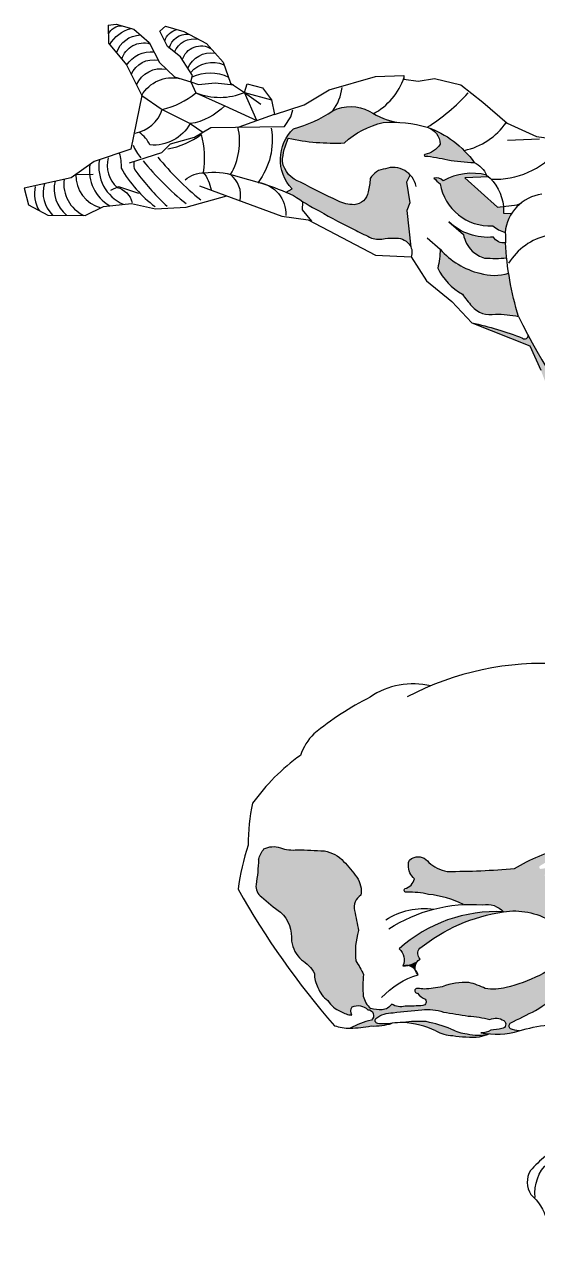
# Model space of a CAD drawing. Header units: centimetres. Extents: x 66 to 173, y 7 to 93.
# Drawn here: x 66.3 to 102.1, y 8.7 to 93 of the extents above; entities that cross this region are included whole.
import ezdxf

# ---------------------------------------------------------------- set-up
doc = ezdxf.new("R2010")
doc.units = ezdxf.units.CM
doc.header["$MEASUREMENT"] = 0

msp = doc.modelspace()

# ---------------------------------------------------------------- hatches: boundary and pattern name
for points in [[(89.27995876170515, 80.44897537552635, -0.1198453270899341), (88.15176756626067, 80.70871021734506, -0.004324993571321318), (85.55276874349843, 82.00716750912405, -0.2693585092612779), (84.28492691860862, 83.45140611252621, -0.08749129215253879), (84.69619076572135, 85.06578841754828, 0.06196547262339076), (88.60319542108401, 84.74291238608306, -0.1347048863123762), (91.30748805204871, 86.15788218788875, -0.0316396901006349), (92.3766806201609, 86.17294055411628, -0.1118157312506376), (90.33661598565273, 86.95678359770169, 0.2423976579005102), (87.79550467427073, 86.97327343935628, -0.07969225794111966), (85.05964410095756, 85.72359808838928, 0.4121297346649964), (84.9570148318239, 81.54949616531276), (84.55069235355981, 81.31749823814158, -0.006667000929267653), (85.06808722471027, 81.09656157087264, 0.04221419403344109), (86.85113945279039, 80.02016638471683, 0.023252335724551), (89.41427525670606, 78.6468339659886, 0.002649861353114502), (90.49153578073728, 78.12719461436701, 0.1166700248022122), (91.431675557454, 78.09160621718085, -0.04207958388228451), (92.22229494762105, 78.11542953547475, -0.2712284327332135), (93.17860364197841, 77.60394820725327, -0.03474786079228415), (93.23487283382859, 77.48818275834488), (92.95411018875049, 80.05042742188256), (93.14832452903637, 80.57438471638507), (92.9152669422517, 82.0104148255326), (93.17226316716577, 82.52399307345333, 0.2892461022815258), (91.45266392895452, 82.9524157844575, 0.2366508676797788), (90.39512967367048, 82.27731008593719, -0.0637379455101002), (90.24824891732693, 81.33803347943557, -0.3585192538493672)], [(95.79159912756514, 83.5633042976142, 0.02798752102878871), (97.63750293766518, 83.38235338953459, 0.1514879242000188), (94.49250216050075, 85.78874068587659, -0.292420379291795), (95.27324387462394, 84.66090905598635, -0.1878845699121724), (94.20088987705378, 83.93252864635097, 0.7967331682359853), (94.20120395255967, 83.83355533307719, -0.04165335436442543)], [(96.9936626857111, 82.32600335400608), (98.65231610073212, 82.37699778027374, 0.01550928723452865), (98.50068282926867, 82.51046504159567, 0.1905609477996219), (95.48262712847699, 82.1170829456684, 0.2782198156105332), (94.82650390758116, 82.3006499632992, 0.04114512593040334), (95.27266764743175, 81.90729206837602, 0.3837869075063598), (98.92071189951686, 78.98333112071795, 0.1123327797085344), (99.78679460145784, 78.52441345756172, -0.1180559974074011), (100.23921454574, 79.83451784918664), (99.66649138378463, 79.86052971727413), (99.66649138378463, 80.32352727199309, 0.0008688240593414918), (99.66534776074198, 80.33478832216802), (99.24442085266408, 80.2859699303581)], [(101.3885400873852, 71.37206782018288, -0.6675427252385117), (100.9955094063504, 71.16281265334696, 0.04659659476780586), (97.46713648154397, 72.22659370203995), (101.4968205036614, 70.62832947869424), (101.6907288130782, 70.20785739909232), (101.9567290012791, 70.33547028190836, -0.00608199990123108)], [(101.8782018997913, 70.47522760922126), (101.567426201681, 70.47522760922126), (102.2795962613689, 68.93095327189162), (103.2262327409576, 66.40698939522629), (103.8429622647558, 64.765777619442, 0.004999884881213262), (103.18334993524, 67.12954321508472, -1.484744420873419), (103.6092057494195, 67.29520048371494, 0.05466896143982775), (104.2160059616496, 66.06736791982959, 0.01079540410181293), (104.9008329288117, 64.06802513868868), (105.175083148847, 64.06802513868868, -0.03083569023065906), (104.6106203031241, 65.87815679633664, -0.7427189939327734), (104.7198722131198, 65.99182257265483, -0.0273299081560065)], [(99.67375629007606, 31.27659178739741, 0.1976257471843192), (92.40608186490843, 28.70138296209764, -0.3351818699425518), (92.6779381641633, 27.51749386903352, -0.08020000109611973), (92.95549658260718, 27.53953277134942, 0.1489678164509476), (93.87104709755326, 27.98712933574462, -0.3950260961899046), (93.85020658380003, 28.7371938561152, -0.1335934913465163)], [(93.53897768217787, 27.24792701880462, -0.2360359744244419), (93.69388236434735, 27.84239239407948, -0.1156538655423836), (92.95549658260717, 27.53953277134942, -0.1936899726529958)]]:
    msp.add_hatch(color=256).paths.add_polyline_path(points)
h = msp.add_hatch(color=256)
h.paths.add_polyline_path([(98.97320187469184, 78.19661509271323, -0.1970250444540654), (96.09823257105758, 79.05528060924415), (96.88382666656426, 78.36993937736442, 0.1362018065259221), (97.48535916783848, 77.22418813629127, 0.1040789543258427), (98.35300299690613, 76.73836947765028, 0.03823556062465272), (99.89556722250184, 76.74990916833565, -0.01230015531818235), (99.81303937921805, 77.80325719779007, -0.3210011067644421)])
h.paths.add_polyline_path([(95.26720755062823, 77.35566785640448, -0.04498941609540973), (95.09802658652094, 76.04087112631586, 0.157160872707467), (96.81141089250721, 74.2308786622066, 0.02683814111065418), (97.47896831219511, 73.37456153679658, 0.2736338071824465), (99.10475386487228, 72.84095086535787, -0.04394141647051409), (100.7213725657992, 72.6719053763425, -0.03591912146554167), (100.0337577084199, 75.67614030771561, -0.144725686416449), (98.03142777321014, 75.67702604631846, -0.153449158840148)])
h = msp.add_hatch(color=256)
edge = h.paths.add_edge_path()
edge.add_arc((85.43768228226105, 33.98838294310083), 2.9557164184264, 145.620618413499, 161.4878385000378)
edge.add_arc((64.96651055318993, 35.79179399034091), 17.68955422653788, 351.46062298231124, 357.19733153676395, ccw=False)
edge.add_arc((83.32375482150957, 33.0467532804834), 0.8718635410969297, 172.1993689101433, 236.1932260606012)
edge.add_arc((88.80459259847672, 38.38066229620492), 8.5027109845405, 225.4403700800528, 236.9228932195848)
edge.add_arc((82.43680155048439, 29.4552345499339), 2.495200722028064, -5.262699829057624, 46.19191345066639, ccw=False)
edge.add_arc((87.0699085126328, 29.55473726764445), 2.173373743070985, 188.6899210157965, 227.8282586910411)
edge.add_arc((84.28460168890697, 25.75205749176338), 2.561893748184537, 29.0998574013081, 58.82428578781298, ccw=False)
edge.add_arc((88.30194584334897, 26.91543861652512), 1.780744006802449, 177.3428931244455, 210.277370074645)
edge.add_arc((88.4987337071252, 26.61199155663233), 1.833637287996805, 198.9143049337141, 235.2148741218133)
edge.add_arc((89.03350325019622, 26.06808001244507), 1.850583498087752, 211.3230620416336, 248.2495731916542)
edge.add_arc((89.29438761637417, 25.89962171216839), 1.816535858147347, 238.5921667373973, 264.5655340088295)
edge.add_arc((89.60835014999246, 24.36959258737526), 0.5600639055266304, 146.8273882123365, 209.8005356252946, ccw=False)
edge.add_arc((89.52549766553885, 23.75166667249462), 1.001703708304388, 45.78724357137543, 112.66107076934239, ccw=False)
edge.add_arc((90.22466712824581, 24.06254084984901), 0.407102866302391, -50.75565665840958, 90.09242772322301, ccw=False)
edge.add_arc((91.97536779647184, 17.63858778575153), 6.288510556906482, 103.7356058830674, 118.2193613372936)
edge.add_arc((88.66023414669567, 33.02794521623829), 9.85419920661913, 271.9867002077187, 280.5455503695038)
edge.add_arc((90.65806664930408, 27.67180814469221), 4.335979542952912, 267.4310585686332, 286.9681430959988)
edge.add_arc((91.36400468649445, 27.20218417548303), 3.719911156609609, 263.24229939897765, 278.6500979249725, ccw=False)
edge.add_arc((90.95640757226455, 23.72373624372198), 0.2177143907434006, 139.1072289226122, 262.04569022788115, ccw=False)
edge.add_arc((91.9948162889623, 22.23939277851796), 2.023334084912976, 89.92585418909562, 126.4810381502815, ccw=False)
edge.add_arc((97.46140349604435, -20.06068638766671), 44.65892707471819, 94.45346406962813, 97.02768144947402, ccw=False)
edge.add_arc((94.39500868546875, 21.2644898688008), 3.223991811962688, 70.19123822756768, 97.15108876544559, ccw=False)
edge.add_arc((70.49825902932879, -140.4996780669624), 166.681270318822, 80.7753523792648, 81.37755455253023, ccw=False)
edge.add_arc((96.49604476557712, 14.33783197352331), 9.715017611339116, 76.73720920184837, 85.73683016381023, ccw=False)
edge.add_arc((99.13428596575024, 22.88390717338411), 0.9977096788731522, 55.73089663105981, 114.22897648593599, ccw=False)
edge.add_arc((99.52413341272288, 23.4560646782254), 0.3053620477966167, -81.74026008628601, 55.73089663105969, ccw=False)
edge.add_arc((92.61876084129186, 71.0246458041237), 48.37254503870465, 277.32827769416645, 278.259739913713, ccw=False)
edge.add_arc((98.16679268393403, 24.00972180566334), 1.146031526834364, 266.41536177756046, 302.8756547427929, ccw=False)
edge.add_arc((99.14967329424772, 28.62505060161775), 5.854868355458963, 259.6236984069704, 285.8901035297495)
edge.add_arc((101.4568995368642, 27.36466720842725), 4.427128441280882, 252.90384174291108, 260.8473373333244, ccw=False)
edge.add_arc((100.3469626245665, 23.34087554507379), 0.2825425033300923, 135.8190583341451, 227.3207687908856, ccw=False)
edge.add_arc((74.02453284837804, 77.69880431533852), 60.13035920624807, 295.7462520519635, 297.6243899002324)
edge.add_arc((99.22013648980904, 29.27145581732581), 5.542445598598981, 298.9787699647118, 321.0827981463243)
edge.add_arc((98.06322086087593, 28.70353981561434), 6.197015405017137, 331.9527906315049, 355.0824693555218)
edge.add_arc((97.09539302720695, 37.10370980016717), 11.43583590850928, 283.9977148625776, 308.6477640371838, ccw=False)
edge.add_arc((98.94109255895125, 29.71035048074497), 3.815576785441562, 261.9416363561621, 283.9592313350449, ccw=False)
edge.add_arc((96.354736482866, 22.18227099850964), 4.274624729247767, 61.31976268476365, 77.71570840205106)
edge.add_arc((97.05420126982298, 21.63177242919029), 4.731914061516641, 87.45622337357942, 110.2683064593617)
edge.add_arc((93.4992388947665, 35.47758370397114), 9.59998671109876, 273.920325391128, 281.5110749279029, ccw=False)
edge.add_arc((93.6986946549245, 23.48513869001964), 2.457761565351099, 79.28663143981156, 89.30129539433246)
edge.add_arc((93.66718733027979, 25.78730275183471), 0.1671326438499563, 68.41747318877825, 280.1522802789775)
edge.add_arc((94.70744651303269, 26.34021681538326), 1.239524647669905, 215.3657886899226, 247.3594338615685)
edge.add_arc((94.01109512855734, 25.02848960369456), 0.2760047939529701, -78.42084437092137, 37.42203002051741, ccw=False)
edge.add_arc((92.93486754581657, 39.93429019458932), 15.21832022172325, 269.6132375264035, 274.2644253928319, ccw=False)
edge.add_arc((92.51402191396329, 25.74395303800167), 1.075748969558759, 234.73468744216228, 287.2006066544145, ccw=False)
edge.add_arc((91.16618097786922, 25.30817912892297), 0.8508911641553953, 274.1324920607348, 328.6600196593092, ccw=False)
edge.add_arc((91.17547660000521, 27.33698036313201), 2.877950365302782, 255.00597646557418, 271.035742500721, ccw=False)
edge.add_arc((91.46053064566544, 25.76032863528878), 1.583699474504334, 192.5205614855083, 229.4475531839363, ccw=False)
edge.add_arc((97.8359296303694, 26.07415797015974), 7.948647467240095, 173.9394766078799, 184.7423780360507, ccw=False)
edge.add_arc((84.71021391919885, 24.59147422922645), 5.714471787881535, 23.97375553895088, 34.87998784314406)
edge.add_arc((94.70410058346334, 28.45393400731447), 5.339220582167767, 163.5363704503766, 186.3938263866899, ccw=False)
edge.add_arc((31.8408741509739, 19.27575253760671), 58.72434945186109, 10.48976904656837, 11.87538964131827)
edge.add_arc((90.2800230774777, 31.57958861977249), 0.9960925747305505, 121.74604715106929, 192.7191797161813, ccw=False)
edge.add_arc((88.03154434178815, 32.6866519897284), 1.743870143167479, 351.4256702353655, 394.8130606332685)
edge.add_arc((81.65287413729772, 28.13747499598568), 9.578463784887301, 35.37160547827876, 43.93161052893507)
edge.add_arc((86.831274260199, 33.19563935982744), 2.340326061713128, 42.70839329978959, 80.72848850526636)
edge.add_arc((84.31529524960212, -7.102686063574826), 42.70618120808117, 86.11564872725934, 88.63574572143295)
edge.add_arc((85.01893585722217, 37.95021654742871), 2.379519755509197, 248.45452075511508, 277.5616669006638, ccw=False)
edge.add_arc((83.6748205761367, 34.21077010747749), 1.59699996997236, 72.87451442730364, 115.0641152842504)
h = msp.add_hatch(color=256)
h.paths.add_polyline_path([(107.5687892350146, 27.50274547750625, 0.23385041250212), (111.0357402765057, 26.07219789717607, 0.01402525308739092), (109.2110293549349, 26.7173467597715, -1.183686602279148), (109.0236369599474, 27.15327289582503, 0.2357447555311467), (114.5492416476888, 28.90607730595189, -0.6569103813498398), (115.1668362475307, 28.84997736389743, -0.2001565370954932), (115.1106913216372, 28.02250380738112, -0.06923783564870266), (112.8368205779059, 26.05900701304505, 0.2037174309494942), (117.4126345283154, 26.10108208734779, -0.03163075821026298), (118.2969173186492, 26.3114567522953, -0.2705621979877724), (116.8922574784809, 27.95889612855255, -0.09870820165599242), (116.3308078045326, 29.86629274531096, -0.4107742447750969), (115.4587254527617, 30.43208833713928, -0.483481331685953), (116.3570446820736, 31.24553702590156, -0.02312628465045093), (116.1324649784979, 33.61575781133569, -0.2394832859615615), (114.4902248585778, 33.29318349779903, -0.7332998536001732), (114.4200439087149, 33.71393282769406, -0.2990295656937951), (115.0244803422426, 33.80233156649783, 0.1685709481842152), (112.7051688899143, 34.05256903929855, 0.06853093508348011), (109.3481077023812, 32.11449002142442, -0.1446448245095746), (106.0469976314757, 31.87223014419019, -0.204088142593158), (102.5188273473923, 33.83665583753911, -0.1080040398430582), (103.2528461200294, 34.35100917161161, 0.03502602423997168), (102.3186402207598, 34.26528361593286, -0.9438743669592934), (102.2137806925324, 34.47483489575131, 0.04837310702929454), (103.9734538724556, 35.72675312331555, 0.08140418787145211), (100.4420988082669, 34.28920747595504, -0.02317014941351925), (95.74259097003737, 34.08768537875501, -0.1401526557172434), (94.4730282237029, 34.7127576342123, 0.328823235630988), (93.45282828148366, 35.0590546719302, 0.4129255871410181), (93.05278479049966, 34.51437928549699, 0.2271749406683195), (93.47746156372543, 33.57303670001668, -0.2728542453206435), (92.8100986533549, 32.88901586316284, 0.8619074885006274), (92.95728371827599, 32.64603552394065, -0.05910013122966157), (94.46203255665995, 32.49016019311487, -0.08872101373581243), (96.88597125102561, 31.77985236318817, -0.03184740586883734), (98.2259425549797, 31.76577629182756, -0.2553035000234994), (99.67375629007606, 31.27659178739741, -0.175761573568134), (102.9686341687949, 30.63709380563756, 0.1007458456838388), (104.2374257633245, 28.17232069641763, 0.05942230987062532), (103.9154140148494, 29.6792234594506, -0.9313137537763722), (104.2380703373431, 30.08769620185963, -0.1044323742075358)])
h.paths.add_polyline_path([(115.2026320304882, 29.60734872072087, 0.1981699711020474), (115.3281366031659, 29.82680582294844, -0.2950750799110093), (115.7281829992139, 29.77194142963052, -0.06709858500614897), (115.9007516828935, 29.33302746069739, -0.1221346183207438), (116.1125412199248, 28.94113994637818, -0.2489271016621581), (116.2380457926026, 28.61979199621872, -0.1990976379914396), (116.0968530445878, 28.29060657839946, -0.6526968992543486), (115.7595589348787, 28.35330843937728, -0.6263550533697475), (115.4928616141862, 28.71384514096862, -0.2217714990737937), (115.2889161648234, 29.13708370353779, -0.4704808425542418)], flags=16)
h = msp.add_hatch(color=256)
edge = h.paths.add_edge_path()
edge.add_arc((92.08289105600831, 12.94868745902661), 10.91810758934492, 68.74616156164458, 78.27017329325363)
edge.add_arc((93.76255962830494, 16.55131026808963), 7.108021091922818, 85.64341470312533, 98.83741546635711)
edge.add_arc((92.29241407396819, 17.10311840254824), 6.482865662395469, 65.65125309717348, 86.65615756278879, ccw=False)
edge.add_arc((96.20406712293183, 25.12237670734761), 2.449405445928074, 239.6175471584091, 268.4237573772994)
edge.add_arc((97.50441244059851, 30.77684317020143), 8.217565386483917, 260.4191741547569, 273.4273489121165)
edge.add_arc((94.16571032158446, 35.74402099282025), 13.71563984769379, 286.2149219948585, 289.1593128896739)
edge.add_arc((97.89775244888847, 25.97603102875409), 3.279462512693635, 256.5530982572943, 283.5682838761854, ccw=False)
edge.add_arc((97.52984224284093, 26.00780579202591), 3.245425349039607, 242.68769954519928, 263.0143770173896, ccw=False)

# ---------------------------------------------------------------- linework, layer by layer
for p, q in [((72.16413582090871, 92.92510503162097), (72.72889427782724, 92.99652138770097)), ((72.16413582090871, 92.92510503162097), (72.19303762270519, 91.6833146943096)), ((72.16413582090871, 92.92510503162097), (72.16413582090871, 92.92510503162097)), ((72.72889427782724, 92.99652138770097), (73.94266148491647, 92.65377559512186)), ((75.76331301230164, 92.5219501859853), (76.15910642787011, 92.86469597856441)), ((76.15910642787011, 92.86469597856441), (77.42564660005831, 92.49558510415794)), ((73.94266148491647, 92.65377559512186), (75.02449771276093, 91.7309977311659)), ((76.29103788494913, 91.44098183106543), (75.76331301230164, 92.5219501859853)), ((77.42564660005831, 92.49558510415794), (79.00882169583502, 91.65190248568398)), ((72.19303762270519, 91.6833146943096), (73.43582513447342, 90.1816149533198)), ((75.02449771276093, 91.7309977311659), (75.73692652975217, 90.33364866549425)), ((77.18817016844986, 90.72912489290393), (76.29103788494913, 91.44098183106543)), ((79.00882169583502, 91.65190248568398), (80.16981641565953, 90.36001374732155)), ((75.73692652975217, 90.33364866549425), (76.79237675288138, 89.3317755560563)), ((78.0325304425201, 89.43723588336557), (77.18817016844986, 90.72912489290393)), ((80.16981641565953, 90.36001374732155), (80.67115528359177, 88.90993451799528)), ((73.43582513447342, 90.1816149533198), (74.50520040195993, 88.04458033105229)), ((77.92698546799056, 88.98902976347719), (78.0325304425201, 89.43723588336557)), ((90.76969664991762, 89.35305066528501), (92.73333337301044, 89.44025325817132)), ((92.73333337301044, 89.44025325817132), (92.73333337301044, 89.17864520833646)), ((76.79237675288138, 89.3317755560563), (77.92698546799056, 88.98902976347719)), ((77.92698546799056, 88.98902976347719), (78.45113375018138, 88.80416692144615)), ((78.45113375018138, 88.80416692144615), (79.60216693282821, 88.91445148332583)), ((79.60216693282821, 88.91445148332583), (80.91087635246964, 88.77265713861821)), ((80.67115528359177, 88.90993451799528), (81.64744653690671, 88.25080747231243)), ((81.64744653690671, 88.25080747231243), (81.83215048125045, 88.85720435434064)), ((81.83215048125045, 88.85720435434064), (82.91398670909491, 88.56718845424017)), ((82.91398670909491, 88.56718845424017), (83.52087055155661, 87.74987091759348)), ((87.54060491611258, 88.4374220840989), (90.76969664991762, 89.35305066528501)), ((92.73333337301044, 89.17864520833646), (93.73697012212124, 89.047841047831)), ((93.73697012212124, 89.047841047831), (94.87151576311565, 89.22224650477962)), ((94.87151576311565, 89.22224650477962), (96.69753623561091, 88.79362064442677)), ((96.69753623561091, 88.79362064442677), (98.24497793398419, 87.58477357515986)), ((74.50520040195993, 88.04458033105229), (73.75374782124022, 84.31920959029415)), ((83.52087055155661, 87.74987091759348), (83.7319605006156, 86.72163299750417)), ((85.79515015732653, 87.39098934240732), (87.54060491611258, 88.4374220840989)), ((83.7319605006156, 86.72163299750417), (85.79515015732653, 87.39098934240732)), ((98.24497793398419, 87.58477357515986), (99.93309593319401, 86.1229117507665)), ((99.93309593319401, 86.1229117507665), (101.9588377233795, 85.19519170510517)), ((101.9588377233795, 85.19519170510517), (102.9998439742064, 85.05462819330246)), ((73.75374782124022, 84.31920959029415), (71.18146643664589, 83.45284418823017)), ((99.96123128892812, 84.94217722115464), (102.1839200914185, 85.0265153824715)), ((71.18146643664589, 83.45284418823017), (69.59185443631429, 82.32656938248788)), ((69.59185443631429, 82.32656938248788), (66.3259245524275, 81.60459839488523)), ((66.3259245524275, 81.60459839488523), (66.61494495956364, 80.44944443507468)), ((72.359015362521, 81.46700338545816), (72.87508420252075, 81.71451775989746)), ((72.87508420252075, 81.71451775989746), (74.2787920117324, 81.2401153266498)), ((77.59771804156509, 80.27617140889711), (80.41538423459174, 81.07110943276514)), ((78.53038733261168, 81.76552532236978), (84.2529904382384, 79.65736985417043)), ((66.61494495956364, 80.44944443507468), (67.97334063418629, 79.72747344747205)), ((70.57452382057711, 79.69859456457979), (71.84621313414182, 80.3339291746816)), ((71.84621313414182, 80.3339291746816), (73.78264962303672, 80.53608108375144)), ((73.78264962303672, 80.53608108375144), (75.458967506592, 80.16065614850403)), ((75.458967506592, 80.16065614850403), (77.59771804156509, 80.27617140889711)), ((67.97334063418629, 79.72747344747205), (70.57452382057711, 79.69859456457979)), ((84.2529904382384, 79.65736985417043), (86.0738182864446, 79.3974601793161)), ((86.0738182864446, 79.3974601793161), (90.75594792638137, 76.94275865876152)), ((90.75594792638137, 76.94275865876152), (93.24152294991775, 76.82724312719252)), ((93.24152294991775, 76.82724312719252), (94.31487236447447, 75.15000034614005)), ((94.31487236447447, 75.15000034614005), (96.08920025500487, 73.71658813310864)), ((96.08920025500487, 73.71658813310864), (97.46713648154396, 72.22659370203993)), ((97.46713648154396, 72.22659370203993), (101.4968205036614, 70.62832947869424)), ((101.4968205036614, 70.62832947869424), (102.2795962613689, 68.93095327189155))]:
    msp.add_line(p, q)
for points in [[(72.17813686396983, 92.32353838508514, -0.3016011300620118), (73.1353898015434, 92.88173444203115, 1.300221854804546)], [(72.28028219597675, 91.57789429714272, -0.2022169695793873), (73.74393706315928, 92.70989175894813, 1.300221854804546)], [(72.74743400792988, 91.0134198810659, -0.3191134890223757), (74.41606477292393, 92.24997503487656, 1.300221854804546)], [(76.09786216189136, 91.83667446256224, -0.2546897787887454), (76.96006501603853, 92.63127067446891, 1.300221854804546)], [(76.41263922300337, 91.34449354525117, -0.3616350363276487), (77.77611973869784, 92.3088160625649, 1.300221854804546)], [(76.78492746095938, 91.04909010246034, -0.3721111039269169), (78.45095349253384, 91.94919348513189, 1.300221854804546)], [(73.12191451995443, 90.56092314885069, -0.4201154817683609), (75.07346664540219, 91.6349506726511, 1.300221854804546)], [(73.45168250886519, 90.14992564917765, -0.2858135758633238), (75.36179471474102, 91.06942756537548, 1.300221854804546)], [(77.32247506180343, 90.52363557634202, -0.4951963602213295), (79.33632265229983, 91.28747809146816, 1.300221854804546)], [(73.77504728152522, 89.50371497290082, -0.3492361423462436), (75.6515626135477, 90.50108039439901, 1.300221854804546)], [(77.70488267784845, 89.93854386667303, -0.3400562489331239), (79.60195042975309, 90.99190264359706, 1.300221854804546)], [(77.90610842863538, 89.63066422825219, -0.3300253925736309), (80.23307093091006, 90.17705554361349, 1.300221854804546)], [(74.13648529591319, 88.78141890524797, -0.3590653929734058), (76.23082945626635, 89.86481740286948, 1.300221854804546)], [(78.00891973690455, 89.3369709223957, -0.2323144133022367), (80.53062787289883, 89.3163978752795, 1.300221854804546)], [(74.50122097261823, 88.05253280436885, -0.3247509876516266), (77.13744887001099, 89.22753520014545, 1.300221854804546)], [(84.55069235355981, 81.31749823814158), (84.9570148318239, 81.54949616531276, -0.4121297346649943), (85.05964410095754, 85.72359808838927, 0.07969225794111968), (87.79550467427072, 86.97327343935626, 0.1269106830633551), (88.44689969314697, 88.58743778763844, 0.8625181794138246)], [(90.5984406840864, 86.7665185129809, 0.1903518408224425), (92.76444308335854, 89.31131296127161, 0.5707525929632555)], [(74.03804132661315, 85.42529153112393, 0.2812936158743285), (75.92050994535782, 87.0711295098719, 0.1148340579255721), (78.27359543510946, 88.22321644917544, 0.1920582669071691), (81.64744653690673, 88.25080747231243, 1.36495668834456)], [(94.36258848347538, 85.83500615642353, 0.06739297614762962), (97.21545880663885, 88.21728919517143, 0.5707525929632555)], [(80.27371827160584, 87.32976139003542, -0.1640232780979132), (77.87357098128189, 86.08362678701948, -0.2951578967610305), (75.07339923713025, 84.60237238075908, 0.1251140709919185), (74.34394274665436, 85.47231536298013, 3.533112639544549)], [(87.79550467427072, 86.97327343935626, -0.2423976579005194), (90.3366159856528, 86.95678359770164, 0.1121738216171512), (92.38360746018904, 86.1719402409896, 0.9950204884666922)], [(93.59711086144105, 81.71961463438456, 0.4469913939129824), (91.45266392895448, 82.95241578445749, 0.236650867679768), (90.39512967367048, 82.2773100859372, -0.06373794551009815), (90.24824891732695, 81.33803347943561, -0.3585192538493923), (89.2799587617051, 80.44897537552635, -0.119845327089367), (88.15176756626553, 80.70871021734263, -0.004324993571329538), (85.55276874349835, 82.00716750912407, -0.269358509261267), (84.28492691860862, 83.45140611252623, -0.08749129215253733), (84.69619076572135, 85.06578841754826, 0.06196547262339052), (88.603195421084, 84.74291238608306, -0.134704886312373), (91.30748805204863, 86.15788218788873, -0.09157198773805124), (94.36258848347538, 85.83500615642353, -0.3220759347871098), (95.27324387462394, 84.66090905598635, -0.1878378693507695), (94.20120395255961, 83.93260063122982, 0.7993303033203742), (94.20120395255961, 83.8335553330772, -0.0416533543644258), (95.79159912756509, 83.56330429761421, 0.0279875210287894), (97.63750293766518, 83.38235338953457, -0.1730226181512458), (98.50068282926864, 82.51046504159568, 2.26612913868778)], [(96.95363452321439, 84.22172406469018, 0.1861458587868724), (99.85750573487294, 86.14815722316055, 0.5707525929632555)], [(76.32095991788285, 84.33220002895064, 0.1133695800141476), (78.64116869835809, 85.3363250621839, -0.09753098190121783), (78.77417449599488, 82.69311368654893, -0.1411510998237919), (79.320975099865, 81.48225701935638, -1.312472809459008)], [(81.3456163237046, 80.7439298932084, 0.2839031722028084), (80.68058847023696, 82.54544832571571, 0.190454318312646), (81.19783254538672, 85.85315414708201, -2.262001230437252)], [(83.50899479835567, 85.75974851507718, -0.2081011960404258), (82.59946844023756, 82.00063483670847, -0.3916997003846346), (84.52187681127691, 79.68733438400459, -0.5376596979417639)], [(94.36258848347538, 85.83500615642353, -0.1567676952656075), (97.63750293766518, 83.38235338953457, 0.6583352073431397)], [(73.91358709820796, 84.59917245954591, 0.1095305855271588), (74.4419597004752, 83.7170288630288, -3.9870883190273)], [(103.1700878202426, 84.52955351953018, -0.2633531469932269), (105.3201293831758, 82.0999100467886, -0.2177900040920739), (102.7605559753956, 78.3147812880351, 0.2018354022874922), (100.0218127486278, 76.3710664627374, -86.05989903606519)], [(71.55608789952805, 83.57901975994464, 0.3424687002744267), (73.20712705399956, 80.47600011197115, -1.90136348294543)], [(72.17092026617325, 83.71195063574854, 0.2851983081734331), (72.78541104043279, 81.6506714438909, -0.2716716220014472), (73.83882406662119, 80.59810279757313, 1.908795928746155)], [(72.93903373399743, 84.04087887464695, -0.06351053961931251), (73.070710598797, 82.98831022832904, 0.1049570441030387), (75.4408903807732, 80.3130326594526, -0.1255439755250295)], [(74.59092567007096, 83.50264799228043, 0.0531010925207601), (77.58185943489508, 80.52788602332929, -1.944751662626568)], [(75.62228879605243, 83.76028238737221, 0.0531010925207601), (78.61322256087655, 80.78552041842107, -1.944751662626568)], [(98.80951565481226, 82.21930274780503, 0.2304751385219058), (103.4992457589179, 84.26929010034831)], [(70.88467411840242, 83.24256035135316, 0.3054797892019024), (72.27319537337587, 80.37850346115839, -1.90136348294543)], [(73.95690352449654, 83.43378748808415, 0.2612753049916323), (74.23256606734952, 82.5936925584335, 0.04328643254088417), (76.27246472160363, 80.33507768542769, 0.3492950967362056)], [(77.52726734093889, 82.17295783087631, -0.197598269441595), (78.86455509284306, 82.655479625731, -0.1207956047472339), (80.94478237690171, 82.46989398960294, -0.001630454327246109), (82.9135680688646, 81.91313815506663, -0.02732356931213668), (85.06808722471027, 81.09656157087264, 0.04221419403344109), (86.85113945279039, 80.02016638471683, 0.02325233572458968), (89.41427525671043, 78.64683396598652, 0.002649861353103786), (90.49153578073728, 78.12719461436701, 0.1166700248022104), (91.43167555745399, 78.09160621718085, 12.12346867395063)], [(98.50068282926864, 82.51046504159568, 0.1905609477996201), (95.48262712847699, 82.1170829456684, 0.2782198156105332), (94.82650390758116, 82.3006499632992, 0.04114512593040334), (95.27266764743175, 81.90729206837602, 0.383786907506361), (98.92071189951687, 78.98333112071795, 0.1123327797085329), (99.78679460145784, 78.52441345756172, -0.03996794402111297), (99.81303937921805, 77.80325719779007, -0.3210011067644366), (98.97320187469185, 78.19661509271323, -0.216862763723158), (95.87151604800934, 79.2530649129731, 2.41515844057608)], [(67.72875408563996, 81.91470983620198, 0.2778623646542173), (68.29702710265414, 79.72387981221192, -1.90136348294543)], [(68.47351548075824, 82.0793478226495, 0.2897380829357046), (69.27393222738175, 79.71303400602592, 0.2897380829357046)], [(69.09864045441608, 82.21753881592021, 0.324909503383309), (70.4679322768232, 79.69977796632001, -1.90136348294543)], [(69.91258025222083, 82.55381062496173, 0.3471609895724916), (71.65371062626735, 80.23775512927644, -1.90136348294543)], [(98.50068282926864, 82.51046504159568, -0.1976592059253932), (99.66649138378463, 80.32352727199306, -0.2246078890820966)], [(67.0924332110641, 81.71734928763473, 0.2016457020055653), (67.36662218172586, 80.04993701865597, -1.90136348294543)], [(102.3438259130805, 81.18309309687682, 0.3472392119403145), (99.78679460145784, 78.52441345756172, -0.614237566590688)], [(95.87151604800934, 79.2530649129731), (96.88382666656426, 78.36993937736442, 0.1362018065259305), (97.48535916783854, 77.22418813629122, 0.1040789543258371), (98.35300299690616, 76.73836947765028, 0.03823556062465096), (99.8955672225018, 76.74990916833565, 0.006882178123782843)], [(91.43167555745399, 78.09160621718085, -0.04207958388228603), (92.22229494762107, 78.11542953547475, -0.2712284327332943), (93.17860364197858, 77.60394820725297, -0.2205304214817332), (93.24698913714232, 76.82698908958875, 495.7212459531436)], [(94.36490879871681, 78.14454570604), (95.26720755062823, 77.35566785640448, -0.04498941609540972), (95.09802658652094, 76.04087112631586, 0.157160872707467), (96.81141089250721, 74.2308786622066, 0.02647506398008375), (97.46933691014752, 73.3856521592179, 0.2759842159290587), (99.10475386487227, 72.84095086535787, -0.04394141647051447), (100.7213725657992, 72.6719053763425, -0.06088110204776482), (99.81303937921805, 77.80325719779007, 0.1786761956943567)], [(95.26720755062823, 77.35566785640448, 0.153449158840148), (98.03142777321014, 75.67702604631846, 0.144725686416448), (100.0337577084199, 75.67614030771561, -17.2226484917299)], [(97.46713648154397, 72.22659370203995, -0.04659659476780611), (100.9955094063504, 71.16281265334696, 0.6675427252385324), (101.3885400873852, 71.37206782018292, 0.1255714735779436)], [(111.3735338369311, 44.89083430432961, 0.1740230140783152), (103.7245316681418, 48.50885920055408, 0.138929812841959), (92.96797613459981, 46.21484481053606, 0.1342571626937096)], [(94.61733109731526, 46.98310072725657, 0.2107726240187072), (90.39004187547002, 46.20688146369567, 0.05283397204026778), (86.47802101371349, 43.65557545715178, 0.1087893148126919), (85.5410101592359, 42.1575607236309, 0.08017219464351254), (82.21462115928682, 38.8338407873733, 0.05280589107192425), (81.90809103854534, 35.91729792734886, 0.04353591969819994), (81.20533243113348, 32.85104930099585, 0.05172181064225771), (87.90901330348208, 23.3574601256635, -11.60051498813147)], [(96.88597125102561, 31.77985236318816, 0.08872101373581143), (94.46203255665998, 32.49016019311487, 0.05910013122966271), (92.95728371827599, 32.64603552394065, -0.8619074885006015), (92.81009865335491, 32.88901586316285, 0.2728542453206402), (93.47746156372543, 33.57303670001669, -0.2271749406683164), (93.05278479049966, 34.51437928549699, -0.412925587141016), (93.45282828148365, 35.0590546719302, -0.3288232356309786), (94.47302822370287, 34.71275763421234, 0.1401526557172519), (95.74259097003741, 34.087685378755, 0.02317014941351911), (100.4420988082669, 34.28920747595505, -0.08140418787145175), (103.9734538724556, 35.72675312331555, -0.03985710405601734), (108.8806360171295, 39.19002190694664, -0.1786947818884583), (111.0546804634278, 41.26736771087267, -0.08765556099807434), (113.2479962739383, 41.59610116185488, -0.8652174676147215)], [(82.6349056167654, 34.92684045919223, -0.06934464085727302), (82.99828000376505, 35.65738745772141, -0.1861948840257769), (84.1450818744984, 35.73696249880791, 0.1276911757487908), (85.33206447406474, 35.59138956433461, -0.01099644070846185), (87.20833149032859, 35.5053912773157, -0.1674327476827677), (88.55098152433138, 34.78300604740281, -0.03736744585243401), (89.46329502511455, 33.68222873565276, -0.1916077331083559), (89.75592373341706, 32.42665431674561, 0.3199732850715819), (89.30837372208276, 31.36027617691082, -0.006045984056986912), (89.58378895227057, 29.96710459403491, 0.1000664722628437), (89.39809035826616, 27.85934850871328, -0.04762336979551431), (89.93170776017368, 26.91336782781272, 0.0471714909086527), (89.914494282059, 25.41699849103713, 0.1625333506411165), (90.43089820585183, 24.55701609715549, -3.210897839397539)], [(82.6349056167654, 34.92684045919223, -0.02503634223941674), (82.45995920434152, 33.16508825441479, 0.2867163789038987), (82.83865530321725, 32.32230556556766, 0.05014392302517395), (84.16409185910541, 31.2559274257329, -0.2283630260155803), (84.92148405685674, 29.22636889996303, 0.1724529256162532), (85.6108028845639, 27.94397217204297, -0.130429442020123), (86.5231163853471, 26.99799149114241, 0.1447012029066503), (86.76410465930564, 26.01761140017275, 0.1597291002118299), (87.45264294459844, 25.10603012934129, 0.1625311984628312), (88.34774296726692, 24.34924548935931, 0.1138178941359059), (89.12234864313302, 24.09125086645636, -0.2819026864894787), (89.13956212124765, 24.67603893240045, -0.300365538338682), (90.22401040317723, 24.46964318644733, -0.7057366599017907), (90.48221215525044, 23.74725795653444, 0.06328157436948371), (89.00185471597695, 23.17966935747108, -15.45736262605389)], [(91.19559068889069, 25.31381968353605, -0.1333358566980426), (93.72642761910734, 26.90335501874215, 0.4047330006313191), (92.6779381641633, 27.51749386903352, 0.189975995939494), (93.87104709755326, 27.98712933574463, 0.9151762677967438), (93.87104709755326, 27.98712933574463, -0.3950260961898969), (93.85020658380003, 28.73719385611519, -0.1335934913465164), (99.67375629007606, 31.27659178739741, 0.1976257471843192), (92.40608186490843, 28.70138296209764, -0.3351818699425507), (92.6779381641633, 27.51749386903352, -2.395402701794308)], [(91.48883655898501, 30.72813014829418, -0.1741684146048279), (94.82668651756254, 31.4638644714952, -1.71348275304844)], [(91.70250193730837, 30.09070640933506, -0.1642149142778864), (98.2259425549797, 31.76577629182756, -0.2553035000234994), (99.67375629007606, 31.27659178739741, -0.175761573568134), (102.9686341687949, 30.63709380563756, 0.100745845683839), (104.2374257633245, 28.17232069641762, 0.04018896619838699)], [(104.2374257633245, 28.17232069641762, -0.107972805868643), (99.86152957639317, 26.0074567606224, -0.09636653315198171), (98.4062183163974, 25.93244950927245, 0.07166311027559429), (97.26421636186566, 26.35902367560117, 0.09986651741635684), (95.4149867473291, 26.07068968848045, -0.03313300947982994), (94.15558240110707, 25.90006011721045, 0.04372504863009368), (93.72866556688442, 25.94271751002794, 1.323854848248257), (93.69664696168505, 25.62278694481987, 0.1405125589638151), (94.23029289955181, 25.19621254033734, -0.5534131486679297), (94.06649523461257, 24.75810196615525, -0.02029742232424219), (92.83214042484005, 24.71631669252518, -0.2330105124461803), (91.89292380919662, 24.86561768646332, -0.2425145519679712), (91.22749881158998, 24.45950021643278, -0.07005732703540796), (90.43089820585183, 24.55701609715549, 0.5625041874346165)], [(93.72642761910734, 26.90335501874215, -0.4957239724419027), (93.87104709755326, 27.98712933574463, -9.792701978955527)], [(87.90901330348208, 23.3574601256635, 0.07468556956287185), (89.00185471597695, 23.17966935747108, 0.03736239966375927), (90.46372169296004, 23.34018620425815, 0.08545371010616581), (91.92347868754584, 23.52458606595336, -0.0673306738957247), (90.92627952061886, 23.50811654044604, -0.5945739859742659), (90.79182941116537, 23.86626197762987, -0.1608686139374706), (91.99743466165674, 24.26272516922766, -0.01123261461176844), (93.99366601124493, 24.46340331893497, -0.1181801641532147), (95.48756082564947, 24.2977147243941, -0.002627608718802325), (97.2182369582579, 24.02596933967683, -0.03928845058924536), (98.72484160497575, 23.79373128756615, -0.2609375311139613), (99.69607682581832, 23.70841650193118, -0.6838888519279573), (99.56800198537482, 23.15387015714995, -0.004064293025678374), (98.78887881537426, 23.04722655602933, -0.1604438873016069), (98.09513943186474, 22.86593245793964, 0.1151132660760123), (100.752695833152, 22.99390487454589, -0.03467392396045801), (100.1554289741744, 23.13316149413949, -0.4219112352000061), (100.1443393968405, 23.53778693066121, 0.008195105767702375), (101.90537107573, 24.42292836747023, 0.096747185273529), (103.5324616763211, 25.78970989046629, 0.1012663051798178)], [(105.9682553590226, 22.97921591718984, 0.06450663757230472), (105.3257835167284, 20.58385725263435, -0.2071847569100933), (104.5055436470955, 18.81680389032261, 0.1279615399221132), (103.8864400082569, 17.84202924836313, -0.008586920464878729), (103.4346984337724, 15.79331600547926, 0.06530504167625145), (102.5904659475982, 14.29366271015697, 0.02304043959774525), (101.5398657661668, 13.28139673581441, 0.2787359700162049), (101.5773869641891, 11.61303244476834, -0.153080971753341), (102.6668152418904, 9.86156688669061, 0.1290464704544691), (105.8186163392517, 8.6805899166243, 0.003128463248205097), (110.4712747596483, 11.11752652152304, 0.1188203358423803), (111.3342678448336, 12.4859604673762, 0.1920109817674761), (110.9402930533306, 14.21056175699683, -0.03193174889181365), (110.2836084851914, 16.99157537243521, 0.09515232068750248), (110.6400620786722, 18.17255234250153, -0.009115926285303137), (112.574078464881, 22.36036191593664, 0.2304386676246348), (113.0443433724654, 24.710120689734, 0.2252801825292384), (111.0357402765057, 26.07219789717607, -1.881584768356903)], [(100.752695833152, 22.99390487454589, -0.04718098066526698), (102.7637283882927, 23.41304547611929, -0.1663408725403587), (106.9872024877978, 22.60757957212925, 0.2175138143158055), (110.598179544671, 23.07610149053085, 1.354365748624962)], [(101.8809695272443, 11.40968948674734, -0.2381256164899401), (102.7559912751428, 13.82069182467789, 0.1800761527085472), (104.7446767138692, 17.05302515019588, -0.2579723578221484), (105.5401513318137, 18.82815882244055, 0.2786927521275868), (106.1430202304215, 20.275794808698, -0.1530157161519107), (106.4758694606703, 22.79056403230125, -0.3637066845526346)]]:
    msp.add_lwpolyline(points, format="xyb")
for points in [[(77.92698546799056, 88.98902976347719), (78.27359543510946, 88.22321644917544), (80.27371827160584, 87.32976139003542), (82.50926943952103, 86.29644616697591), (81.64744653690673, 88.25080747231243), (83.52087055155661, 87.74987091759348)], [(74.50520040195994, 88.04458033105229), (75.92050994535782, 87.0711295098719), (77.87357098128189, 86.08362678701948), (78.74562035693674, 85.48247420115106)], [(81.64744653690673, 88.25080747231243), (82.79151977968158, 87.44732113066671)], [(73.64856822553983, 83.36209739435874), (75.902642122619, 84.07227174762426), (76.51185174425834, 84.68099216163125), (78.17702508851468, 85.14767791975483), (79.31421562535877, 85.8172704825473), (84.43157493336426, 85.87814263133293), (84.87832903434165, 86.54773519412541), (85.02047737839516, 87.03471131056142)], [(81.28459077206927, 85.86017178474069), (83.7339481069728, 86.73272054921114)], [(69.91258025222083, 82.55381062496173), (71.11680073023766, 82.56414231691834)], [(93.17226316716577, 82.52399307345334), (92.91526694225169, 82.0104148255326), (93.14832452903639, 80.57438471638508), (92.95411018875049, 80.05042742188256), (93.23487283382858, 77.48818275834499)], [(98.65231610073212, 82.37699778027374), (96.99366268571109, 82.32600335400609), (99.24442085266409, 80.28596993035809), (100.6219340729643, 80.44573158688665), (100.8942165828872, 80.56233045679426)], [(85.68498360128493, 80.62075636537445), (85.65892766772694, 80.10005830247154), (86.3103231016124, 79.29297624609151)], [(99.66649138378463, 80.32352727199306), (99.66649138378463, 79.86052971727413), (100.2392145457399, 79.83451784918664)]]:
    msp.add_lwpolyline(points)
for centre, radius, start, end in [((144.2802969339895, 94.20825381765002), 48.59212072238811, 206.308654299926, 219.2149291994342), ((93.76255962830494, 16.55131026808963), 7.108021091922818, 85.64341470312533, 98.83741546635711), ((92.08289105600831, 12.94868745902661), 10.91810758934492, 68.74616156164458, 78.27017329325363), ((92.67054624794275, 18.00864830133084), 5.566298533404969, 89.99999999999955, 97.71309251912261), ((92.29241407396819, 17.10311840254824), 6.482865662395469, 65.65125309717352, 86.65615756278879), ((96.20406712293183, 25.12237670734761), 2.449405445928074, 239.6175471584091, 268.4237573772994), ((97.52984224284093, 26.00780579202591), 3.245425349039607, 242.6876995451993, 263.0143770173896), ((97.89775244888847, 25.97603102875409), 3.279462512693635, 256.5530982572943, 283.5682838761854), ((94.16571032158446, 35.74402099282025), 13.71563984769379, 286.2149219948585, 289.1593128896739), ((97.50441244059851, 30.77684317020143), 8.217565386483917, 260.4191741547569, 273.4273489121165)]:
    msp.add_arc(centre, radius, start, end)

doc.saveas('drawing.dxf')
